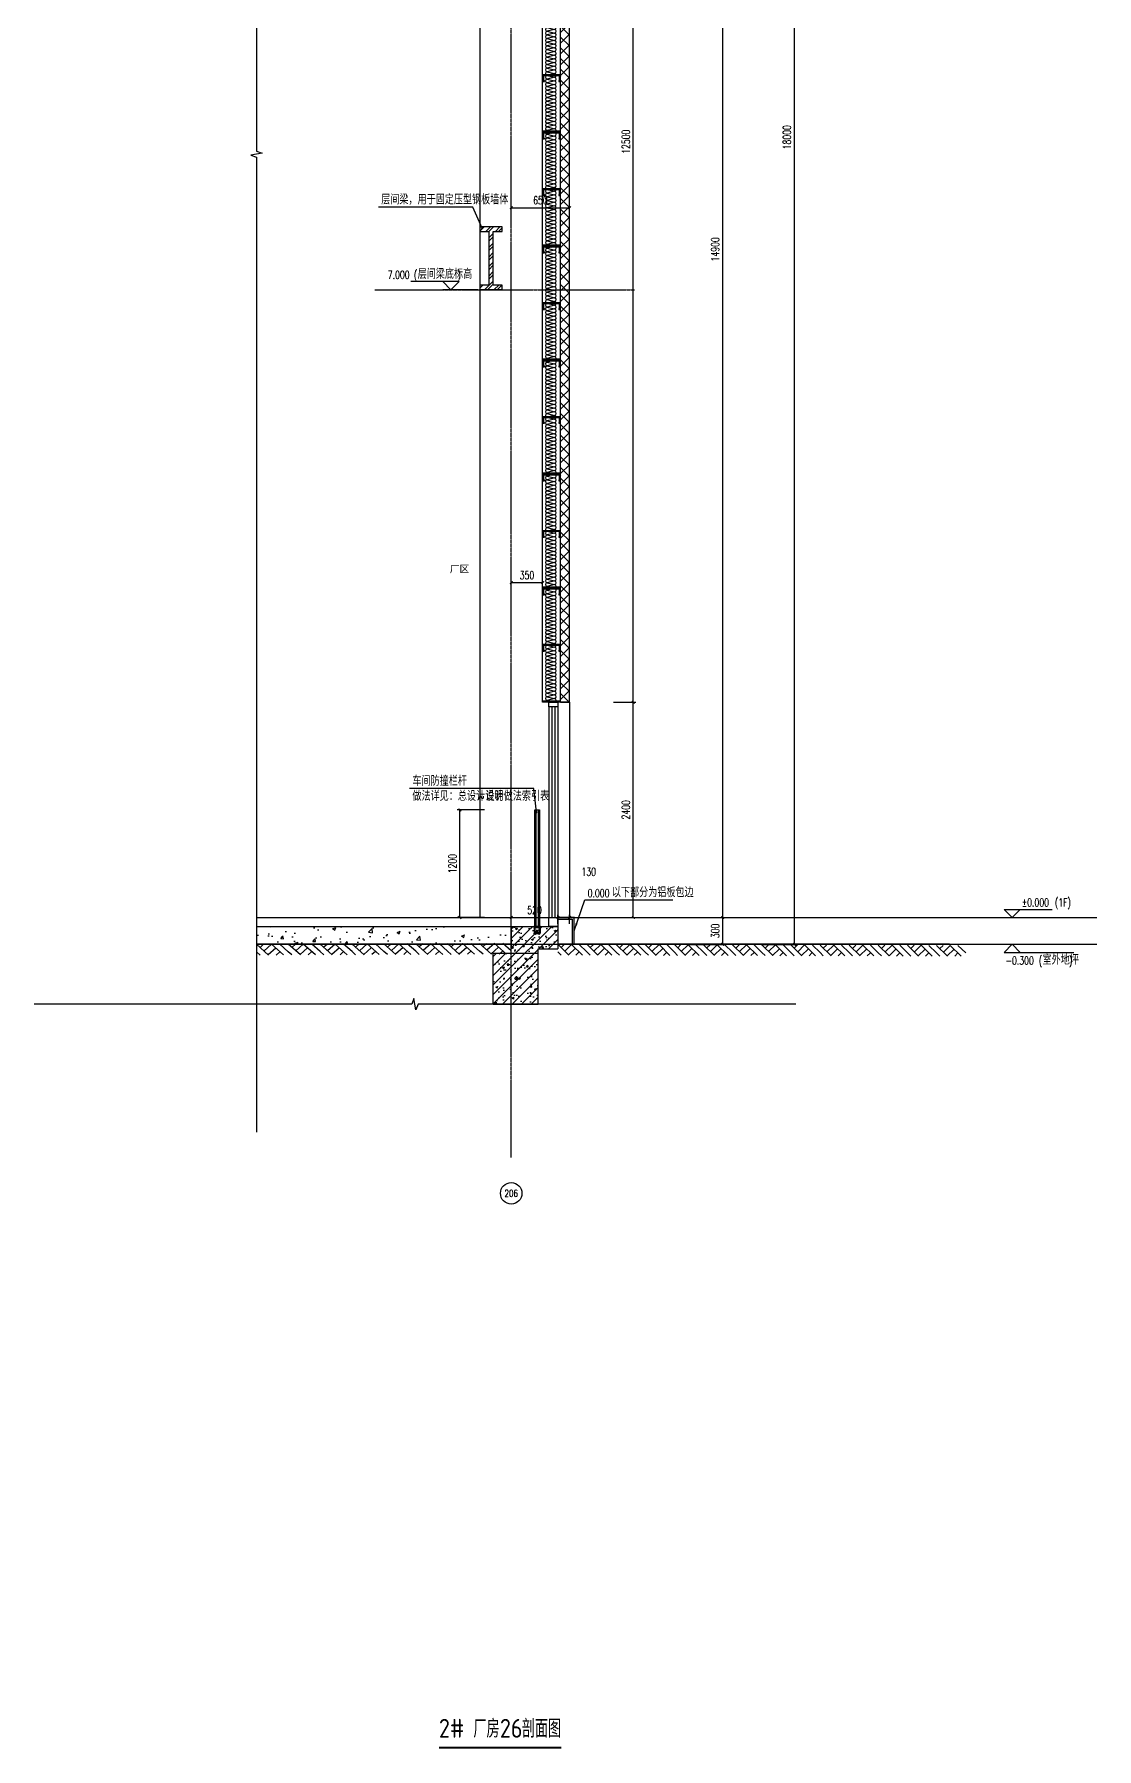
# Model space of a CAD drawing. Extents: x -1899985 to 1774885, y 556286 to 2175695.
# Drawn here: x -967403 to -955558, y 558987 to 578106 of the extents above; entities that cross this region are included whole.
import ezdxf
from ezdxf.enums import TextEntityAlignment as Align

# ---------------------------------------------------------------- set-up
doc = ezdxf.new("R2010")
doc.units = 0
doc.header["$LTSCALE"] = 10
doc.header["$MEASUREMENT"] = 0
for name, pattern in [('20剖面图$0$99轴线参照$0$DOTE', [2.42, 2, -0.2, 0.02, -0.2]), ('20剖面图$0$__DASH', [0.35, 0.25, -0.1]), ('20剖面图$0$DOTE', [2.42, 2, -0.2, 0.02, -0.2])]:
    doc.linetypes.add(name, pattern=pattern)
doc.layers.get('Defpoints').update_dxf_attribs({"color": 210})
for name, color, linetype in [('20剖面图$0$A-AXIS-D', 1, 'Continuous'), ('20剖面图$0$A-AXIS-DOTE', 14, '20剖面图$0$DOTE'), ('20剖面图$0$A-AXIS-DP', 126, 'Continuous'), ('20剖面图$0$A-AXIS-SYMB', 3, 'Continuous'), ('20剖面图$0$A-CURTAIN', 134, 'Continuous'), ('20剖面图$0$A-HATCH-1', 252, 'Continuous'), ('20剖面图$0$A-HATCH-2', 251, 'Continuous'), ('20剖面图$0$A-HRAIL', 173, 'Continuous'), ('20剖面图$0$A-LIN-V', 9, 'Continuous'), ('20剖面图$0$A-SFCE', 30, 'Continuous'), ('20剖面图$0$A-WINDOW', 140, 'Continuous'), ('20剖面图$0$A-剖面图标准尺寸', 191, '20剖面图$0$99轴线参照$0$DOTE'), ('20剖面图$0$AS-COLN', 6, 'Continuous'), ('20剖面图$0$AS-WALL', 40, 'Continuous'), ('20剖面图$0$DIM_ELEV', 3, 'Continuous'), ('20剖面图$0$DIM_LEAD', 3, 'Continuous'), ('20剖面图$0$DIM_SYMB', 3, 'Continuous'), ('20剖面图$0$PUB_HATCH', 8, 'Continuous'), ('20剖面图$0$PUB_TEXT', 7, 'Continuous'), ('20剖面图$0$建-墙-填充', 8, 'Continuous'), ('20剖面图$0$建-柱-钢', 9, 'Continuous'), ('20剖面图$0$立面栏杆', 167, 'Continuous'), ('A-LIN-V', 9, 'Continuous'), ('PUB_TEXT', 7, 'Continuous')]:
    doc.layers.add(name, color=color, linetype=linetype)
doc.styles.add('20剖面图$0$_TCH_AXIS', font='COMPLEX', dxfattribs={"bigfont": 'GBCBIG'})
doc.styles.add('20剖面图$0$_TCH_DIM', font='SIMPLEX', dxfattribs={"bigfont": 'GBCBIG'})
doc.styles.add('20剖面图$0$_TCH_DIM_T3', font='SIMPLEX', dxfattribs={"width": 0.705882, "bigfont": 'GBCBIG'})
doc.styles.add('20剖面图$0$Standard', font='gbenor.shx', dxfattribs={"bigfont": 'gbcbig.shx'})
doc.styles.add('20剖面图$0$图框', font='')
doc.styles.get('20剖面图$0$图框').set_extended_font_data('SimSun')
doc.dimstyles.new('20剖面图$0$_TCH_ARCH&&30', dxfattribs={"dimtxt": 89.25, "dimasz": 30, "dimexe": 30, "dimexo": 30, "dimgap": 37.875, "dimtad": 1, "dimdec": 0, "dimzin": 0, "dimdsep": 46, "dimtxsty": '20剖面图$0$_TCH_DIM_T3', "dimblk": '20剖面图$0$_ArchTick', "dimcen": 0.09, "dimclrt": 7, "dimazin": 2, "dimtfac": 1, "dimtdec": 0, "dimtix": 1, "dimtmove": 2, "dimatfit": 3, "dimfxl": 1, "dimtolj": 1, "dimtzin": 0, "dimarcsym": 0})
pattern_1 = [(45, (0, 0), (-53.0330086, 53.0330086), []), (50, (0, 0), (215.178055, -18.82564), [22.5, -247.5]), (355, (0, 0), (-41.6254, 225.65764), [18, -198]), (100.4514, (17.93, -1.57), (173.552815, 206.831863), [19.122057, -210.342634]), (46.1842, (0, 60), (320.172315, -49.655704), [33.75, -371.25]), (96.6356, (26.68, 55.86), (280.39881, 292.23536), [28.68309, -315.5139]), (351.1842, (0, 60), (280.39858, 292.23558), [27, -297]), (21, (30, 45), (179.072116, -120.785667), [22.5, -247.5]), (326, (30, 45), (72.9946, 217.545014), [18, -198]), (71.4514, (44.92, 34.93), (252.06679, 96.75915), [19.122057, -210.342634]), (37.5, (0, 0), (3.6479566, 99.868156), [0, -195.6, 0, -201, 0, -198.75]), (7.5, (0, 0), (78.920861, 118.323514), [0, -114.6, 0, -191.1, 0, -75.75]), (327.5, (-66.9, 0), (160.146731, -6.7664615), [0, -75, 0, -234, 0, -310.5]), (317.5, (-96.9, 0), (174.95585, 30.031495), [0, -97.5, 0, -155.4, 0, -220.5])]

# ---------------------------------------------------------------- blocks, each defined once
blk = doc.blocks.new('20剖面图$0$A$C685418A6')
at = {"layer": '20剖面图$0$立面栏杆'}
for p, q in [((0, 89), (77, 89)), ((0, 89), (0, 84)), ((77, 84), (0, 84)), ((5, 70), (5, 13)), ((12, 70), (12, 13)), ((18, 84), (42, 84)), ((18, 77), (58, 77)), ((25, 29), (25, 13)), ((32, 29), (25, 29)), ((32, 29), (32, 13)), ((45, 29), (45, 13)), ((45, 29), (52, 29)), ((52, 29), (52, 13)), ((65, 70), (65, 13)), ((72, 70), (72, 13)), ((77, 89), (77, 84))]:
    blk.add_line(p, q, dxfattribs=at)
at = {"layer": '20剖面图$0$立面栏杆', "extrusion": (0, 0, -1)}
for centre, major_axis, start_param, end_param in [((18, 70), (13.3, 0.2), 3.155544, 4.72634), ((18, 13), (9.43, 9.43), 0.785398, 3.926991), ((18, 70), (4.71, 4.71), 3.926991, 5.497787), ((18, 13), (-4.71, 4.71), 2.356194, 5.497787), ((58, 13), (-9.43, 9.43), 2.356194, 5.497787), ((58, 13), (-4.71, 4.71), 2.356194, 5.497787), ((58, 70), (13.3, 0), -1.567074, 0.003723), ((58, 70), (-4.71, 4.71), 0.785398, 2.356194)]:
    blk.add_ellipse(centre, major_axis=major_axis, ratio=1, start_param=start_param, end_param=end_param, dxfattribs=at)
blk = doc.blocks.new('20剖面图$0$1200')
at = {"layer": '20剖面图$0$A-HRAIL'}
for points in [[(6104, -107289), (6104, -105989), (6154, -105989), (6154, -107289)], [(6119, -107289), (6119, -105989), (6139, -105989), (6139, -107289)]]:
    blk.add_lwpolyline(points, close=True, dxfattribs=at)
blk.add_blockref('20剖面图$0$A$C685418A6', (6090, -107377), dxfattribs=at)
blk = doc.blocks.new('20剖面图$0$$LinePat$素土夯实')
at = {"color": 0}
for p, q in [((0, -210), (210, 0)), ((120, -300), (420, 0)), ((420, 0), (608, -188)), ((495, -300), (795, 0)), ((615, 0), (705, -90)), ((210, -210), (300, -300)), ((315, -105), (502, -293)), ((705, -300), (795, -210))]:
    blk.add_line(p, q, dxfattribs=at)
blk = doc.blocks.new('20剖面图$0$_ArchTick')
at = {"color": 0, "linetype": 'ByBlock', "const_width": 0.4}
blk.add_lwpolyline([(-0.5, -0.5), (0.5, 0.5)], dxfattribs=at)
blk = doc.blocks.new('*D370')
at = {"layer": '20剖面图$0$A-AXIS-D', "color": 0, "lineweight": -2, "transparency": 16777216}
for p, q in [((-959298, 585957), (-958898, 585957)), ((-958928, 567957), (-958928, 585957)), ((-959298, 567957), (-958898, 567957))]:
    blk.add_line(p, q, dxfattribs=at)
at = {"layer": 'Defpoints', "color": 0, "transparency": 16777216}
for p in [(-959328, 585957), (-958928, 585957), (-959328, 567957)]:
    blk.add_point(p, dxfattribs=at)
at = {"layer": '20剖面图$0$A-AXIS-D', "color": 0, "lineweight": -2, "transparency": 16777216, "xscale": 30, "yscale": 30, "zscale": 30}
for p, rotation in [((-958928, 585957), 90), ((-958928, 567957), 270)]:
    blk.add_blockref('20剖面图$0$_ArchTick', p, dxfattribs=dict(at, rotation=rotation))
at = {"layer": '20剖面图$0$A-AXIS-D', "color": 7, "transparency": 16777216, "insert": (-959011, 576957), "char_height": 89.2, "attachment_point": 5, "rotation": 90, "style": '20剖面图$0$_TCH_DIM_T3'}
blk.add_mtext('\\A1;18000', dxfattribs=at)
blk = doc.blocks.new('*D371')
at = {"layer": '20剖面图$0$A-AXIS-D', "color": 0, "lineweight": -2, "transparency": 16777216}
for p, q in [((-960098, 568257), (-959698, 568257)), ((-959728, 567957), (-959728, 568257)), ((-960098, 567957), (-959698, 567957))]:
    blk.add_line(p, q, dxfattribs=at)
at = {"layer": 'Defpoints', "color": 0, "transparency": 16777216}
for p in [(-960128, 568257), (-959728, 568257), (-960128, 567957)]:
    blk.add_point(p, dxfattribs=at)
at = {"layer": '20剖面图$0$A-AXIS-D', "color": 0, "lineweight": -2, "transparency": 16777216, "xscale": 30, "yscale": 30, "zscale": 30}
for p, rotation in [((-959728, 568257), 90), ((-959728, 567957), 270)]:
    blk.add_blockref('20剖面图$0$_ArchTick', p, dxfattribs=dict(at, rotation=rotation))
at = {"layer": '20剖面图$0$A-AXIS-D', "color": 7, "transparency": 16777216, "insert": (-959811, 568107), "char_height": 89.2, "attachment_point": 5, "rotation": 90, "style": '20剖面图$0$_TCH_DIM_T3'}
blk.add_mtext('\\A1;300', dxfattribs=at)
blk = doc.blocks.new('*D372')
at = {"layer": '20剖面图$0$A-AXIS-D', "color": 0, "lineweight": -2, "transparency": 16777216}
for p, q in [((-960098, 583157), (-959698, 583157)), ((-959728, 568257), (-959728, 583157)), ((-960098, 568257), (-959698, 568257))]:
    blk.add_line(p, q, dxfattribs=at)
at = {"layer": 'Defpoints', "color": 0, "transparency": 16777216}
for p in [(-960128, 583157), (-959728, 583157), (-960128, 568257)]:
    blk.add_point(p, dxfattribs=at)
at = {"layer": '20剖面图$0$A-AXIS-D', "color": 0, "lineweight": -2, "transparency": 16777216, "xscale": 30, "yscale": 30, "zscale": 30}
for p, rotation in [((-959728, 583157), 90), ((-959728, 568257), 270)]:
    blk.add_blockref('20剖面图$0$_ArchTick', p, dxfattribs=dict(at, rotation=rotation))
at = {"layer": '20剖面图$0$A-AXIS-D', "color": 7, "transparency": 16777216, "insert": (-959811, 575707), "char_height": 89.2, "attachment_point": 5, "rotation": 90, "style": '20剖面图$0$_TCH_DIM_T3'}
blk.add_mtext('\\A1;14900', dxfattribs=at)
blk = doc.blocks.new('*D374')
at = {"layer": '20剖面图$0$A-AXIS-DP', "color": 0, "lineweight": -2, "transparency": 16777216}
for p, q in [((-960946, 583157), (-960695, 583157)), ((-960725, 570657), (-960725, 583157)), ((-960946, 570657), (-960695, 570657))]:
    blk.add_line(p, q, dxfattribs=at)
at = {"layer": 'Defpoints', "color": 0, "transparency": 16777216}
for p in [(-960976, 583157), (-960725, 583157), (-960976, 570657)]:
    blk.add_point(p, dxfattribs=at)
at = {"layer": '20剖面图$0$A-AXIS-DP', "color": 0, "lineweight": -2, "transparency": 16777216, "xscale": 30, "yscale": 30, "zscale": 30}
for p, rotation in [((-960725, 583157), 90), ((-960725, 570657), 270)]:
    blk.add_blockref('20剖面图$0$_ArchTick', p, dxfattribs=dict(at, rotation=rotation))
at = {"layer": '20剖面图$0$A-AXIS-DP', "color": 7, "transparency": 16777216, "insert": (-960807, 576907), "char_height": 89.2, "attachment_point": 5, "rotation": 90, "style": '20剖面图$0$_TCH_DIM_T3'}
blk.add_mtext('\\A1;12500', dxfattribs=at)
blk = doc.blocks.new('*D375')
at = {"layer": '20剖面图$0$A-AXIS-DP', "color": 0, "lineweight": -2, "transparency": 16777216}
for p, q in [((-960946, 570657), (-960695, 570657)), ((-960725, 568257), (-960725, 570657)), ((-960946, 568257), (-960695, 568257))]:
    blk.add_line(p, q, dxfattribs=at)
at = {"layer": 'Defpoints', "color": 0, "transparency": 16777216}
for p in [(-960976, 570657), (-960725, 570657), (-960976, 568257)]:
    blk.add_point(p, dxfattribs=at)
at = {"layer": '20剖面图$0$A-AXIS-DP', "color": 0, "lineweight": -2, "transparency": 16777216, "xscale": 30, "yscale": 30, "zscale": 30}
for p, rotation in [((-960725, 570657), 90), ((-960725, 568257), 270)]:
    blk.add_blockref('20剖面图$0$_ArchTick', p, dxfattribs=dict(at, rotation=rotation))
at = {"layer": '20剖面图$0$A-AXIS-DP', "color": 7, "transparency": 16777216, "insert": (-960807, 569457), "char_height": 89.2, "attachment_point": 5, "rotation": 90, "style": '20剖面图$0$_TCH_DIM_T3'}
blk.add_mtext('\\A1;2400', dxfattribs=at)
blk = doc.blocks.new('*D377')
at = {"layer": '20剖面图$0$A-AXIS-DP', "color": 0, "lineweight": -2, "transparency": 16777216}
for p, q in [((-962383, 569457), (-962688, 569457)), ((-962658, 568257), (-962658, 569457)), ((-962383, 568257), (-962688, 568257))]:
    blk.add_line(p, q, dxfattribs=at)
at = {"layer": 'Defpoints', "color": 0, "transparency": 16777216}
for p in [(-962658, 569457), (-962353, 569457), (-962353, 568257)]:
    blk.add_point(p, dxfattribs=at)
at = {"layer": '20剖面图$0$A-AXIS-DP', "color": 0, "lineweight": -2, "transparency": 16777216, "xscale": 30, "yscale": 30, "zscale": 30}
for p, rotation in [((-962658, 569457), 90), ((-962658, 568257), 270)]:
    blk.add_blockref('20剖面图$0$_ArchTick', p, dxfattribs=dict(at, rotation=rotation))
at = {"layer": '20剖面图$0$A-AXIS-DP', "color": 7, "transparency": 16777216, "insert": (-962740, 568857), "char_height": 89.2, "attachment_point": 5, "rotation": 90, "style": '20剖面图$0$_TCH_DIM_T3'}
blk.add_mtext('\\A1;1200', dxfattribs=at)
blk = doc.blocks.new('20剖面图$0$CURVEPATTERNLIB$SYSLIB$岩棉板')
at = {"color": 0}
for p, q in [((0, -17), (12, -67)), ((12, -67), (24, -17))]:
    blk.add_line(p, q, dxfattribs=at)
for centre, start, end in [((12, -17), 0, 180), ((0, -67), 270, 0), ((24, -67), 180, 270)]:
    blk.add_arc(centre, 12, start, end, dxfattribs=at)
blk = doc.blocks.new('20剖面图$0$CURVEPATTERNLIB$SYSLIB$防水材料1')
at = {"layer": '20剖面图$0$PUB_HATCH'}
h = blk.add_hatch(dxfattribs=at)
h.set_pattern_fill('ANSI31', color=256, scale=10, angle=90, style=0)
h.set_pattern_definition([(45, (-196995.837, -685381.036), (11.22532015, -11.22532015), [])])
h.paths.add_polyline_path([(35, 0), (0, 0), (0, -100), (35, -100), (35, -90), (30, -90), (30, -95), (5, -95), (5, -5), (30, -5), (30, -10), (35, -10)])
h = blk.add_hatch(dxfattribs=at)
h.set_pattern_fill('ANSI31', color=256, scale=10, angle=90, style=0)
h.set_pattern_definition([(45, (-196695.837, -685381.036), (11.22532015, -11.22532015), [])])
h.paths.add_polyline_path([(335, 0), (300, 0), (300, -100), (335, -100), (335, -90), (330, -90), (330, -95), (305, -95), (305, -5), (330, -5), (330, -10), (335, -10)])
at = {"layer": '20剖面图$0$A-LIN-V', "extrusion": (-3.26108e-18, 2.41725e-31, -1)}
blk.add_line((600, 0), (600, -100), dxfattribs=at)
at = {"layer": '20剖面图$0$A-LIN-V'}
for p, q in [((30, -10), (35, -10)), ((30, -90), (35, -90)), ((330, -10), (335, -10)), ((330, -90), (335, -90))]:
    blk.add_line(p, q, dxfattribs=at)
at = {"layer": '20剖面图$0$A-LIN-V', "extrusion": (-3.26108e-18, 2.41725e-31, -1)}
for points in [[(-35, -10), (-35, 0), (0, 0), (0, -100), (-35, -100), (-35, -90)], [(-335, -10), (-335, 0), (-300, 0), (-300, -100), (-335, -100), (-335, -90)], [(-30, -10), (-30, -5), (-5, -5), (-5, -95), (-30, -95), (-30, -90)], [(-330, -10), (-330, -5), (-305, -5), (-305, -95), (-330, -95), (-330, -90)]]:
    blk.add_lwpolyline(points, dxfattribs=at)
at = {"layer": '20剖面图$0$A-LIN-V', "xscale": 0.8142221102150538, "yscale": 0.8108108108108109, "zscale": 0.8142221102150538}
for p in [(0, -20.1), (19.5, -20.1), (39.1, -20.1), (58.6, -20.1), (78.2, -20.1), (97.7, -20.1), (117.2, -20.1), (136.8, -20.1), (156.3, -20.1), (175.9, -20.1), (195.4, -20.1), (215, -20.1), (234.5, -20.1), (254, -20.1), (273.6, -20.1), (293.1, -20.1), (312.7, -20.1), (332.2, -20.1), (351.7, -20.1), (371.3, -20.1), (390.8, -20.1), (410.4, -20.1), (429.9, -20.1), (449.5, -20.1), (469, -20.1), (488.5, -20.1), (508.1, -20.1), (527.6, -20.1), (547.2, -20.1), (566.7, -20.1), (586.2, -20.1)]:
    blk.add_blockref('20剖面图$0$CURVEPATTERNLIB$SYSLIB$岩棉板', p, dxfattribs=at)
blk = doc.blocks.new('*D378')
at = {"layer": '20剖面图$0$A-AXIS-DP', "color": 0, "lineweight": -2, "transparency": 16777216}
for p, q in [((-962085, 575947), (-962085, 576202)), ((-962085, 576172), (-961435, 576172)), ((-961435, 575947), (-961435, 576202))]:
    blk.add_line(p, q, dxfattribs=at)
at = {"layer": 'Defpoints', "color": 0, "transparency": 16777216}
for p in [(-961435, 576172), (-962085, 575917), (-961435, 575917)]:
    blk.add_point(p, dxfattribs=at)
at = {"layer": '20剖面图$0$A-AXIS-DP', "color": 0, "lineweight": -2, "transparency": 16777216, "xscale": 30, "yscale": 30, "zscale": 30, "rotation": 180}
blk.add_blockref('20剖面图$0$_ArchTick', (-962085, 576172), dxfattribs=at)
at = {"layer": '20剖面图$0$A-AXIS-DP', "color": 0, "lineweight": -2, "transparency": 16777216, "xscale": 30, "yscale": 30, "zscale": 30}
blk.add_blockref('20剖面图$0$_ArchTick', (-961435, 576172), dxfattribs=at)
at = {"layer": '20剖面图$0$A-AXIS-DP', "color": 7, "transparency": 16777216, "insert": (-961760, 576254), "char_height": 89.2, "attachment_point": 5, "style": '20剖面图$0$_TCH_DIM_T3'}
blk.add_mtext('\\A1;650', dxfattribs=at)
blk = doc.blocks.new('*D379')
at = {"layer": '20剖面图$0$A-AXIS-DP', "color": 0, "lineweight": -2, "transparency": 16777216}
for p, q in [((-962085, 571804), (-962085, 572021)), ((-962085, 571991), (-961735, 571991)), ((-961735, 571804), (-961735, 572021))]:
    blk.add_line(p, q, dxfattribs=at)
at = {"layer": 'Defpoints', "color": 0, "transparency": 16777216}
for p in [(-961735, 571991), (-962085, 571774), (-961735, 571774)]:
    blk.add_point(p, dxfattribs=at)
at = {"layer": '20剖面图$0$A-AXIS-DP', "color": 0, "lineweight": -2, "transparency": 16777216, "xscale": 30, "yscale": 30, "zscale": 30, "rotation": 180}
blk.add_blockref('20剖面图$0$_ArchTick', (-962085, 571991), dxfattribs=at)
at = {"layer": '20剖面图$0$A-AXIS-DP', "color": 0, "lineweight": -2, "transparency": 16777216, "xscale": 30, "yscale": 30, "zscale": 30}
blk.add_blockref('20剖面图$0$_ArchTick', (-961735, 571991), dxfattribs=at)
at = {"layer": '20剖面图$0$A-AXIS-DP', "color": 7, "transparency": 16777216, "insert": (-961910, 572073), "char_height": 89.2, "attachment_point": 5, "style": '20剖面图$0$_TCH_DIM_T3'}
blk.add_mtext('\\A1;350', dxfattribs=at)
blk = doc.blocks.new('*D380')
at = {"layer": '20剖面图$0$A-AXIS-DP', "color": 0, "lineweight": -2, "transparency": 16777216}
for p, q in [((-962085, 568187), (-962085, 568288)), ((-962085, 568258), (-961565, 568258)), ((-961565, 568187), (-961565, 568288))]:
    blk.add_line(p, q, dxfattribs=at)
at = {"layer": 'Defpoints', "color": 0, "transparency": 16777216}
for p in [(-961565, 568258), (-962085, 568157), (-961565, 568157)]:
    blk.add_point(p, dxfattribs=at)
at = {"layer": '20剖面图$0$A-AXIS-DP', "color": 0, "lineweight": -2, "transparency": 16777216, "xscale": 30, "yscale": 30, "zscale": 30, "rotation": 180}
blk.add_blockref('20剖面图$0$_ArchTick', (-962085, 568258), dxfattribs=at)
at = {"layer": '20剖面图$0$A-AXIS-DP', "color": 0, "lineweight": -2, "transparency": 16777216, "xscale": 30, "yscale": 30, "zscale": 30}
blk.add_blockref('20剖面图$0$_ArchTick', (-961565, 568258), dxfattribs=at)
at = {"layer": '20剖面图$0$A-AXIS-DP', "color": 7, "transparency": 16777216, "insert": (-961825, 568340), "char_height": 89.2, "attachment_point": 5, "style": '20剖面图$0$_TCH_DIM_T3'}
blk.add_mtext('\\A1;520', dxfattribs=at)
blk = doc.blocks.new('*D381')
at = {"layer": '20剖面图$0$A-AXIS-DP', "color": 0, "lineweight": -2, "transparency": 16777216}
for p, q in [((-961565, 568187), (-961565, 568288)), ((-961565, 568258), (-961435, 568258)), ((-961435, 568187), (-961435, 568288))]:
    blk.add_line(p, q, dxfattribs=at)
at = {"layer": 'Defpoints', "color": 0, "transparency": 16777216}
for p in [(-961435, 568258), (-961565, 568157), (-961435, 568157)]:
    blk.add_point(p, dxfattribs=at)
at = {"layer": '20剖面图$0$A-AXIS-DP', "color": 0, "lineweight": -2, "transparency": 16777216, "xscale": 30, "yscale": 30, "zscale": 30, "rotation": 180}
blk.add_blockref('20剖面图$0$_ArchTick', (-961565, 568258), dxfattribs=at)
at = {"layer": '20剖面图$0$A-AXIS-DP', "color": 0, "lineweight": -2, "transparency": 16777216, "xscale": 30, "yscale": 30, "zscale": 30}
blk.add_blockref('20剖面图$0$_ArchTick', (-961435, 568258), dxfattribs=at)
at = {"layer": '20剖面图$0$A-AXIS-DP', "color": 7, "transparency": 16777216, "insert": (-961221, 568767), "char_height": 89.2, "attachment_point": 5, "style": '20剖面图$0$_TCH_DIM_T3'}
blk.add_mtext('\\A1;130', dxfattribs=at)
blk = doc.blocks.new('20剖面图')
at = {"layer": '20剖面图$0$A-HATCH-1'}
h = blk.add_hatch(dxfattribs=at)
h.set_pattern_fill('混凝土', color=256, scale=50)
h.set_pattern_definition([(50, (0, 0), (358.63009, -31.37607), [37.5, -412.5]), (355, (0, 0), (-69.37567, 376.09607), [30, -330]), (100.4514, (29.9, -2.6), (289.25469, 344.71977), [31.8701, -350.57106]), (46.1842, (0, 100), (533.62052, -82.7595), [56.25, -618.75]), (96.6356, (44.47, 93.1), (467.33135, 487.05894), [47.80514, -525.8565]), (351.1842, (0, 100), (467.33097, 487.0593), [45, -495]), (21, (50, 75), (298.453526, -201.309445), [37.5, -412.5]), (326, (50, 75), (121.65767, 362.57502), [30, -330]), (71.4514, (74.87, 58.22), (420.11131, 161.26525), [31.8701, -350.57106]), (37.5, (0, 0), (6.079928, 166.446927), [0, -326, 0, -335, 0, -331.25]), (7.5, (0, 0), (131.53477, 197.205856), [0, -191, 0, -318.5, 0, -126.25]), (327.5, (-111.5, 0), (266.911218, -11.277436), [0, -125, 0, -390, 0, -517.5]), (317.5, (-161.5, 0), (291.593085, 50.05249), [0, -162.5, 0, -259, 0, -367.5])])
h.paths.add_polyline_path([(-962085.3, 567957.5), (-962085.3, 568157.5), (-964925.7, 568157.5), (-964925.7, 567957.5)])
at = {"layer": '20剖面图$0$PUB_HATCH'}
h = blk.add_hatch(dxfattribs=at)
h.set_pattern_fill('多孔材料', color=256, scale=30, style=0)
h.set_pattern_definition([(45, (60, 0), (-60.000061, 60.000061), []), (135, (60, 0), (-60.000061, -60.000061), [])])
h.paths.add_polyline_path([(-961435.4, 570657.5), (-961435.4, 585907.5), (-961535.4, 585907.5), (-961535.4, 570657.5)])
h = blk.add_hatch(dxfattribs=at)
h.set_pattern_fill('钢筋混凝土', color=256, scale=30, style=0)
h.set_pattern_definition(pattern_1)
h.paths.add_polyline_path([(-962085.3, 567907.5), (-961918.6, 567990.8), (-961885.3, 568157.5), (-962085.3, 568157.5)])
h = blk.add_hatch(dxfattribs=at)
h.set_pattern_fill('钢筋混凝土', color=256, scale=30, style=0)
h.set_pattern_definition(pattern_1)
h.paths.add_polyline_path([(-961918.6, 567990.8), (-961785.3, 567907.5), (-961565.3, 567907.5), (-961565.3, 568157.5), (-961885.3, 568157.5)])
h = blk.add_hatch(dxfattribs=at)
h.set_pattern_fill('钢筋混凝土', color=256, scale=30, style=0)
h.set_pattern_definition(pattern_1)
h.paths.add_polyline_path([(-961785.3, 567290), (-961785.3, 567857.5), (-962285.3, 567857.5), (-962285.3, 567290)])
h = blk.add_hatch(dxfattribs=at)
h.set_pattern_fill('钢筋混凝土', color=256, scale=30, style=0)
h.set_pattern_definition(pattern_1)
h.paths.add_polyline_path([(-961785.3, 567857.5), (-961785.3, 567907.5), (-961918.6, 567990.8), (-962085.3, 567907.5), (-962085.3, 567857.5)])
at = {"layer": '20剖面图$0$建-墙-填充'}
h = blk.add_hatch(dxfattribs=at)
h.set_pattern_fill('金属', color=256, scale=30, style=0)
h.set_pattern_definition([(45, (0, 0), (-53.0330086, 53.0330086), []), (45, (35.355, 0), (-53.0330086, 53.0330086), [])])
h.paths.add_polyline_path([(-962185.3, 575958.1), (-962435.3, 575958.1), (-962435.3, 575908.1), (-962335.3, 575908.1), (-962335.3, 575308.1), (-962435.3, 575308.1), (-962435.3, 575258.1), (-962185.3, 575258.1), (-962185.3, 575308.1), (-962285.3, 575308.1), (-962285.3, 575908.1), (-962185.3, 575908.1)])
at = {"layer": '20剖面图$0$A-AXIS-D'}
blk.add_circle((-962085.3, 565180.6), 120, dxfattribs=at)
at = {"layer": '20剖面图$0$A-AXIS-DOTE'}
for p, q in [((-962085.3, 565580.6), (-962085.3, 588346)), ((-963605.5, 575257.5), (-960712.4, 575257.5))]:
    blk.add_line(p, q, dxfattribs=at)
at = {"layer": '20剖面图$0$A-AXIS-DOTE', "linetype": '20剖面图$0$__DASH', "ltscale": 2}
for p, q in [((-964925.7, 568257.5), (-955558, 568257.5)), ((-964925.7, 567957.5), (-955558, 567957.5))]:
    blk.add_line(p, q, dxfattribs=at)
at = {"layer": '20剖面图$0$A-AXIS-SYMB'}
for p, q in [((-962513.3, 576177.8), (-963566.4, 576177.8)), ((-962409.1, 575942.4), (-962513.3, 576177.8))]:
    blk.add_line(p, q, dxfattribs=at)
at = {"layer": '20剖面图$0$A-AXIS-SYMB', "const_width": 12}
blk.add_lwpolyline([(-962406.7, 575936.9, 1), (-962411.6, 575947.9, 1)], format="xyb", close=True, dxfattribs=at)
at = {"layer": '20剖面图$0$A-CURTAIN', "const_width": 15}
blk.add_lwpolyline([(-961565.3, 568257.5), (-961385.4, 568257.5), (-961385.4, 567957.5)], dxfattribs=at)
at = {"layer": '20剖面图$0$A-CURTAIN'}
blk.add_lwpolyline([(-961565.3, 568237.5), (-961405.4, 568237.5), (-961405.4, 567957.5)], dxfattribs=at)
at = {"layer": '20剖面图$0$A-LIN-V'}
for p, q in [((-961735.4, 570657.5), (-961735.4, 585907.5)), ((-962435.3, 583157.5), (-962435.3, 568257.5)), ((-961435.4, 570657.5), (-961435.4, 568257.5))]:
    blk.add_line(p, q, dxfattribs=at)
at = {"layer": '20剖面图$0$A-SFCE'}
for p, q in [((-964925.7, 568257.5), (-962135.3, 568257.5)), ((-962135.3, 568257.5), (-961634.2, 568257.5))]:
    blk.add_line(p, q, dxfattribs=at)
blk.add_lwpolyline([(-957199.8, 567957.5), (-961565.3, 567957.5)], dxfattribs=at)
at = {"layer": '20剖面图$0$A-WINDOW'}
for p, q in [((-961665.3, 570607.5), (-961665.3, 568257.5)), ((-961632.3, 570607.5), (-961632.3, 568257.5)), ((-961598.3, 570607.5), (-961598.3, 568257.5)), ((-961565.3, 570607.5), (-961565.3, 568257.5))]:
    blk.add_line(p, q, dxfattribs=at)
for points in [[(-961565.3, 570657.5), (-961565.3, 570657.5), (-961565.3, 570607.5), (-961665.3, 570607.5), (-961665.3, 570657.5), (-961565.3, 570657.5)], [(-961565.3, 568257.5), (-961565.3, 568257.5), (-961565.3, 568157.5), (-961665.3, 568157.5), (-961665.3, 568257.5), (-961565.3, 568257.5)]]:
    blk.add_lwpolyline(points, dxfattribs=at)
at = {"layer": '20剖面图$0$AS-COLN'}
for p, q in [((-962085.3, 568157.5), (-961885.3, 568157.5)), ((-962085.3, 568157.5), (-962085.3, 567907.5)), ((-961885.3, 568157.5), (-961565.3, 568157.5)), ((-961565.3, 568157.5), (-961565.3, 567907.5)), ((-962285.3, 567290), (-962285.3, 567857.5)), ((-962285.3, 567857.5), (-961785.3, 567857.5)), ((-962085.3, 567907.5), (-962085.3, 567907.5)), ((-962085.3, 567857.5), (-962085.3, 567907.5)), ((-962085.3, 567857.5), (-961785.3, 567857.5)), ((-961785.3, 567857.5), (-961785.3, 567907.5)), ((-961785.3, 567907.5), (-961565.3, 567907.5)), ((-961785.3, 567290), (-961785.3, 567857.5)), ((-962285.3, 567290), (-961785.3, 567290))]:
    blk.add_line(p, q, dxfattribs=at)
blk.add_lwpolyline([(-964925.7, 568157.5), (-962085.3, 568157.5), (-962085.3, 567957.5), (-964925.7, 567957.5)], dxfattribs=at)
at = {"layer": '20剖面图$0$AS-WALL'}
for p, q in [((-961535.4, 570657.5), (-961535.4, 585907.5)), ((-961435.4, 570657.5), (-961435.4, 585907.5)), ((-961435.4, 570657.5), (-961735.4, 570657.5)), ((-961535.4, 570657.5), (-961435.4, 570657.5))]:
    blk.add_line(p, q, dxfattribs=at)
at = {"layer": '20剖面图$0$DIM_ELEV'}
for p, q in [((-962667.1, 575347.5), (-963203.5, 575347.5)), ((-962757.1, 575257.5), (-962847.1, 575347.5)), ((-962757.1, 575257.5), (-962667.1, 575347.5)), ((-962456.8, 575257.5), (-962847.1, 575257.5)), ((-956709.8, 568257.5), (-956409.8, 568257.5)), ((-956499.8, 568257.5), (-956589.8, 568347.5)), ((-956589.8, 568347.5), (-956053.4, 568347.5)), ((-956499.8, 568257.5), (-956409.8, 568347.5)), ((-956709.8, 567957.5), (-956409.8, 567957.5)), ((-956499.8, 567957.5), (-956589.8, 567867.5)), ((-956589.8, 567867.5), (-955813.4, 567867.5)), ((-956499.8, 567957.5), (-956409.8, 567867.5))]:
    blk.add_line(p, q, dxfattribs=at)
at = {"layer": '20剖面图$0$DIM_LEAD'}
for p, q in [((-961385.4, 568107.5), (-961265, 568451.8)), ((-961265, 568451.8), (-960285, 568451.8))]:
    blk.add_line(p, q, dxfattribs=at)
blk.add_lwpolyline([(-961385.4, 568107.5, 0, 24, 0), (-961355.7, 568192.4, 0, 0, 0)], format="xyseb", dxfattribs=at)
at = {"layer": '20剖面图$0$DIM_SYMB'}
for p, q in [((-961831.5, 569694.4), (-963218.2, 569694.4)), ((-961804.7, 569430.7), (-961831.5, 569694.4))]:
    blk.add_line(p, q, dxfattribs=at)
for points in [[(-964925.7, 587675.8), (-964925.7, 576803.5), (-964862.7, 576780.6), (-964988.7, 576758.4), (-964925.7, 576736), (-964925.7, 565863.8)], [(-958913.7, 567290), (-963124.4, 567290), (-963147.4, 567227), (-963169.6, 567353), (-963191.9, 567290), (-967402.6, 567290)]]:
    blk.add_lwpolyline(points, dxfattribs=at)
at = {"layer": '20剖面图$0$DIM_SYMB', "const_width": 12}
blk.add_lwpolyline([(-961804.1, 569424.7, 1), (-961805.3, 569436.6, 1)], format="xyb", close=True, dxfattribs=at)
at = {"layer": '20剖面图$0$DIM_SYMB', "const_width": 21}
blk.add_lwpolyline([(-962891.5, 558997.7), (-961526.9, 558997.7)], dxfattribs=at)
at = {"layer": '20剖面图$0$建-柱-钢'}
for p, q in [((-962185.3, 575958.1), (-962435.3, 575958.1)), ((-962435.3, 575958.1), (-962435.3, 575908.1)), ((-962435.3, 575908.1), (-962335.3, 575908.1)), ((-962335.3, 575908.1), (-962335.3, 575308.1)), ((-962285.3, 575308.1), (-962285.3, 575908.1)), ((-962285.3, 575908.1), (-962185.3, 575908.1)), ((-962185.3, 575908.1), (-962185.3, 575958.1)), ((-962335.3, 575308.1), (-962435.3, 575308.1)), ((-962435.3, 575308.1), (-962435.3, 575258.1)), ((-962185.3, 575308.1), (-962285.3, 575308.1)), ((-962185.3, 575258.1), (-962185.3, 575308.1)), ((-962435.3, 575258.1), (-962185.3, 575258.1))]:
    blk.add_line(p, q, dxfattribs=at)
at = {"layer": '20剖面图$0$A-HATCH-1', "xscale": -0.4466064912999372, "yscale": 0.4, "zscale": 0.4, "rotation": 0.2017164836588047}
for p in [(-964570.8, 567958.7), (-964215.8, 567960), (-963860.7, 567961.2), (-963505.7, 567962.5), (-963150.6, 567963.7), (-962795.6, 567965), (-962440.5, 567966.2), (-962085.5, 567967.5)]:
    blk.add_blockref('20剖面图$0$$LinePat$素土夯实', p, dxfattribs=at)
at = {"layer": '20剖面图$0$A-HATCH-2'}
for name, p, xscale, yscale, zscale, rotation in [('20剖面图$0$CURVEPATTERNLIB$SYSLIB$防水材料1', (-961535.4, 578282.5), 2.097841974044851, 1.999999999990687, 1.999999999990687, 269.9999999978559), ('20剖面图$0$CURVEPATTERNLIB$SYSLIB$防水材料1', (-961535.4, 577011.6), 2.097841974044851, 1.999999999990687, 1.999999999990687, 269.9999999978559), ('20剖面图$0$CURVEPATTERNLIB$SYSLIB$防水材料1', (-961535.4, 575740.8), 2.097841974044851, 1.999999999990687, 1.999999999990687, 269.9999999978559), ('20剖面图$0$CURVEPATTERNLIB$SYSLIB$防水材料1', (-961535.4, 574470), 2.097841974044851, 1.999999999990687, 1.999999999990687, 269.9999999978559), ('20剖面图$0$CURVEPATTERNLIB$SYSLIB$防水材料1', (-961535.4, 573199.1), 2.097841974044851, 1.999999999990687, 1.999999999990687, 269.9999999978559), ('20剖面图$0$CURVEPATTERNLIB$SYSLIB$防水材料1', (-961535.4, 571928.3), 2.097841974044851, 1.999999999990687, 1.999999999990687, 269.9999999978559), ('20剖面图$0$$LinePat$素土夯实', (-961240.5, 567956.6), -0.4085043249754353, 0.4, 0.4, 359.8414904109428), ('20剖面图$0$$LinePat$素土夯实', (-960915.7, 567955.7), -0.4085043249754353, 0.4, 0.4, 359.8414904109428), ('20剖面图$0$$LinePat$素土夯实', (-960591, 567954.8), -0.4085043249754353, 0.4, 0.4, 359.8414904109428), ('20剖面图$0$$LinePat$素土夯实', (-960266.2, 567953.9), -0.4085043249754353, 0.4, 0.4, 359.8414904109428), ('20剖面图$0$$LinePat$素土夯实', (-959941.5, 567953), -0.4085043249754353, 0.4, 0.4, 359.8414904109428), ('20剖面图$0$$LinePat$素土夯实', (-959616.7, 567952.1), -0.4085043249754353, 0.4, 0.4, 359.8414904109428), ('20剖面图$0$$LinePat$素土夯实', (-959291.9, 567951.2), -0.4085043249754353, 0.4, 0.4, 359.8414904109428), ('20剖面图$0$$LinePat$素土夯实', (-958967.2, 567950.3), -0.4085043249754353, 0.4, 0.4, 359.8414904109428), ('20剖面图$0$$LinePat$素土夯实', (-958642.4, 567949.4), -0.4085043249754353, 0.4, 0.4, 359.8414904109428), ('20剖面图$0$$LinePat$素土夯实', (-958317.7, 567948.5), -0.4085043249754353, 0.4, 0.4, 359.8414904109428), ('20剖面图$0$$LinePat$素土夯实', (-957992.9, 567947.6), -0.4085043249754353, 0.4, 0.4, 359.8414904109428), ('20剖面图$0$$LinePat$素土夯实', (-957668.1, 567946.7), -0.4085043249754353, 0.4, 0.4, 359.8414904109428), ('20剖面图$0$$LinePat$素土夯实', (-957343.4, 567945.8), -0.4085043249754353, 0.4, 0.4, 359.8414904109428), ('20剖面图$0$$LinePat$素土夯实', (-957018.6, 567944.9), -0.4085043249754353, 0.4, 0.4, 359.8414904109428)]:
    blk.add_blockref(name, p, dxfattribs=dict(at, xscale=xscale, yscale=yscale, zscale=zscale, rotation=rotation))
at = {"layer": '20剖面图$0$A-剖面图标准尺寸', "linetype": 'Continuous'}
blk.add_blockref('20剖面图$0$1200', (-967924.6, 675446), dxfattribs=at)
at = {"layer": '20剖面图$0$PUB_TEXT'}
for s, height, style, p in [('层间梁，用于固定压型钢板墙体', 101.277, '20剖面图$0$_TCH_DIM', (-963534.9, 576209.3)), ('层间梁底标高', 101.28, '20剖面图$0$_TCH_DIM', (-963128.7, 575379)), ('厂区', 79.3, '20剖面图$0$图框', (-962769.8, 572102.8)), ('车间防撞栏杆', 101.28, '20剖面图$0$_TCH_DIM', (-963186.7, 569725.9)), ('做法详见：总设计说明', 101.28, '20剖面图$0$_TCH_DIM', (-963186.7, 569557.9)), ('设计做法索引表', 101.28, '20剖面图$0$_TCH_DIM', (-962371.5, 569557.9)), ('以下部分为铝板包边', 101.28, '20剖面图$0$_TCH_DIM', (-960963.2, 568483.3)), ('室外地坪', 101.28, '20剖面图$0$_TCH_DIM', (-956161.6, 567731))]:
    blk.add_text(s, height=height, dxfattribs=dict(at, style=style)).set_placement(p)
at = {"layer": '20剖面图$0$PUB_TEXT', "style": '20剖面图$0$_TCH_DIM', "width": 0.705882}
for s, height, p in [('7.000', 89.25, (-963461.7, 575379)), ('(', 89.2, (-963170.7, 575379)), (')', 89.2, (-962686.4, 575379)), ('~', 89.2, (-962449.5, 569557.9)), ('0.000', 89.25, (-961233.2, 568483.3)), ('%%P0.000', 89.25, (-956392.4, 568379)), ('(1F)', 89.25, (-956023.4, 568379)), ('-0.300', 89.25, (-956572.6, 567731)), ('(', 89.2, (-956203.6, 567731)), (')', 89.2, (-955866.7, 567731))]:
    blk.add_text(s, height=height, dxfattribs=at).set_placement(p)
at = {"layer": '20剖面图$0$PUB_TEXT', "style": '20剖面图$0$_TCH_AXIS', "width": 1.262373}
blk.add_text('206', height=75.97, dxfattribs=at).set_placement((-962160.2, 565142.6), (-962010.3, 565142.6), align=Align.FIT)
at = {"layer": 'PUB_TEXT', "style": '20剖面图$0$Standard'}
for s, height, p in [('2#', 210, (-962891.5, 559109.7)), ('厂房', 202.55, (-962506.5, 559109.7)), ('26', 210, (-962211.6, 559109.7)), ('剖面图', 202.55, (-961966.6, 559109.7))]:
    blk.add_text(s, height=height, dxfattribs=at).set_placement(p)
at = {"layer": '20剖面图$0$A-AXIS-D'}
for p1, p2, picture, middle in [((-959328.1, 567957.5), (-959328.1, 585957.5), '*D370', (-959010.6, 576957.5)), ((-960128.1, 568257.5), (-960128.1, 583157.5), '*D372', (-959810.6, 575707.5)), ((-960128.1, 567957.5), (-960128.1, 568257.5), '*D371', (-959810.6, 568107.5))]:
    dim = blk.add_aligned_dim(p1=p1, p2=p2, distance=-400, dimstyle='20剖面图$0$_TCH_ARCH&&30', dxfattribs=at)
    dim.commit()
    dim.dimension.update_dxf_attribs({"geometry": picture, "text_midpoint": middle})
at = {"layer": '20剖面图$0$A-AXIS-DP'}
for p1, p2, distance, picture, middle in [((-960975.9, 570657.5), (-960975.9, 583157.5), -251.1, '*D374', (-960807.3, 576907.5)), ((-962085.3, 575916.7), (-961435.4, 575916.7), 254.9, '*D378', (-961760.3, 576254)), ((-962085.3, 571774), (-961735.4, 571774), 216.9, '*D379', (-961910.3, 572073.5)), ((-960975.9, 568257.5), (-960975.9, 570657.5), -251.1, '*D375', (-960807.3, 569457.5)), ((-962353.5, 568257.5), (-962353.5, 569457.5), 304.2, '*D377', (-962740.1, 568857.5)), ((-962085.3, 568157.5), (-961565.3, 568157.5), 100.5, '*D380', (-961825.3, 568340.4))]:
    dim = blk.add_aligned_dim(p1=p1, p2=p2, distance=distance, dimstyle='20剖面图$0$_TCH_ARCH&&30', dxfattribs=at)
    dim.commit()
    dim.dimension.update_dxf_attribs({"geometry": picture, "text_midpoint": middle})
dim = blk.add_linear_dim(base=(-961435.4, 568257.9), p1=(-961565.3, 568157.5), p2=(-961435.4, 568157.5), angle=0, dimstyle='20剖面图$0$_TCH_ARCH&&30', dxfattribs=at)
dim.commit()
dim.dimension.update_dxf_attribs({"geometry": '*D381', "text_midpoint": (-961221.4, 568767.4), "dimtype": 161})

msp = doc.modelspace()

# ---------------------------------------------------------------- block references
at = {"layer": 'A-LIN-V'}
msp.add_blockref('20剖面图', (0, 0), dxfattribs=at)

doc.saveas('drawing.dxf')
